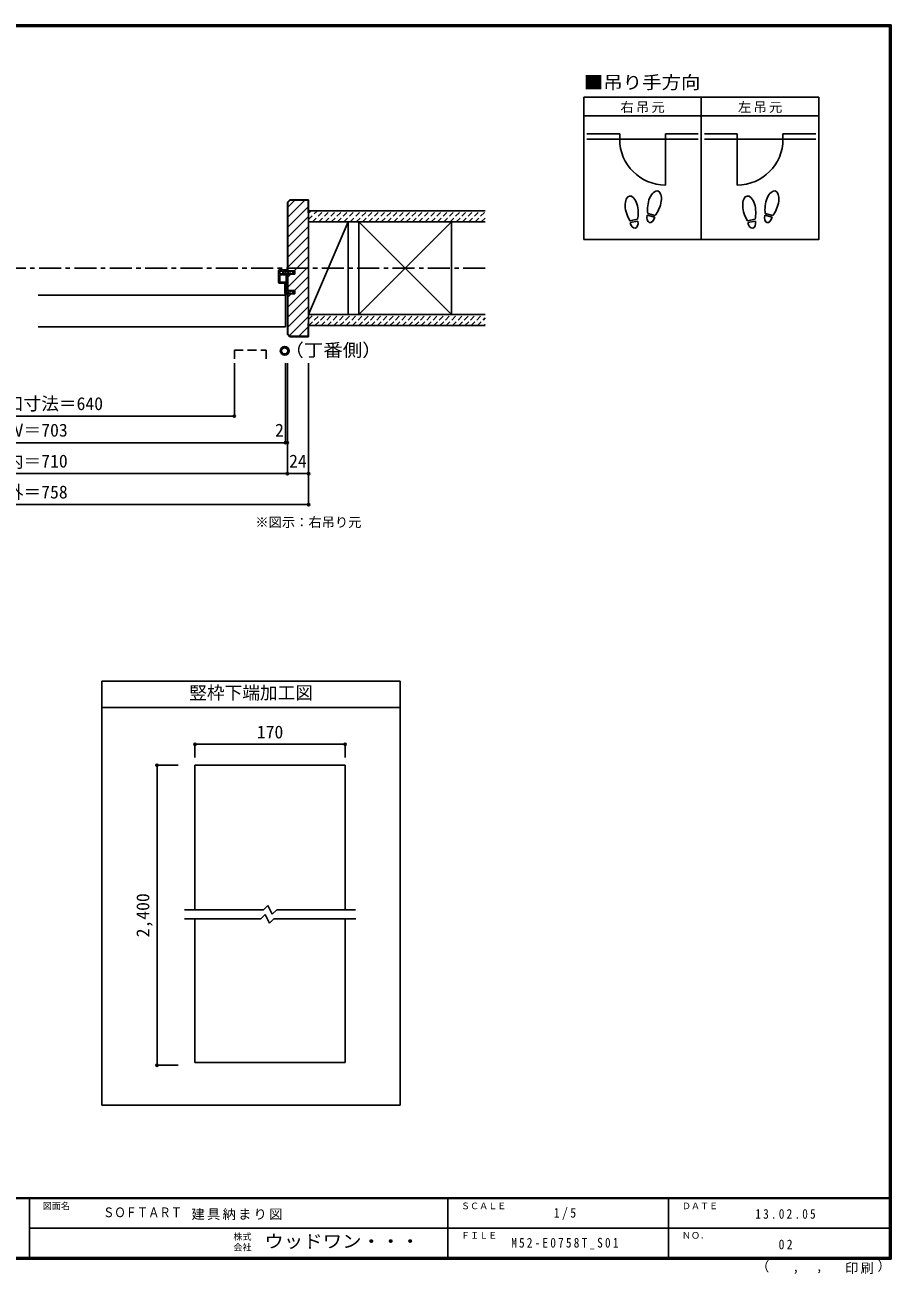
# Model space of a CAD drawing. Units: millimetres, scale not verified. Extents: x -973 to 977, y -718 to 696.
# Drawn here: x -3 to 977, y -718 to 696 of the extents above; entities that cross this region are included whole.
import ezdxf
from ezdxf.enums import TextEntityAlignment as Align

# ---------------------------------------------------------------- set-up
doc = ezdxf.new("R2010")
doc.units = ezdxf.units.MM
doc.header["$LTSCALE"] = 5
doc.header["$PDMODE"] = 32
doc.header["$PDSIZE"] = 2.5
for name, pattern in [('CHAIN1', [8, 5, -1, 1, -1]), ('DASHED1', [1.8, 1.2, -0.6]), ('DASHED2', [3, 2, -1])]:
    doc.linetypes.add(name, pattern=pattern)
for name, color, linetype in [('0-1_通り芯', 4, 'CHAIN1'), ('0-3_仕上げ', 7, 'Continuous'), ('0-4_枠', 3, 'Continuous'), ('0-6_扉', 6, 'Continuous'), ('0-7_金物', 7, 'Continuous'), ('0-8_戸当り', 7, 'Continuous'), ('0-A_文字', 3, 'Continuous'), ('0-B_寸法', 7, 'Continuous'), ('0-C_ハッチ', 4, 'DASHED1'), ('F-0_補助線', 7, 'Continuous'), ('F-1_枠', 6, 'Continuous'), ('F-A_文字', 7, 'Continuous')]:
    doc.layers.add(name, color=color, linetype=linetype)
doc.styles.add('HGP明朝B', font='')
doc.styles.add('ＭＳ ゴシック', font='')
doc.styles.get('HGP明朝B').set_extended_font_data('HGP明朝B')
doc.styles.get('ＭＳ ゴシック').set_extended_font_data('MS Gothic')

msp = doc.modelspace()

# ---------------------------------------------------------------- linework, layer by layer
at = {"layer": '0-1_通り芯'}
msp.add_line((517.5, 420.538), (-517.5, 420.538), dxfattribs=at)
at = {"layer": '0-3_仕上げ', "color": 2}
for p, q in [((517.5, 485.538), (317.5, 485.538)), ((517.5, 473.038), (317.5, 473.038)), ((517.5, 368.038), (317.5, 368.038)), ((517.5, 355.538), (317.5, 355.538))]:
    msp.add_line(p, q, dxfattribs=at)
at = {"layer": '0-3_仕上げ', "color": 3}
for p, q in [((317.5, 473.038), (317.5, 368.038)), ((362.5, 368.038), (362.5, 473.038)), ((374.384, 368.038), (374.384, 473.038)), ((479.384, 368.038), (479.384, 473.038))]:
    msp.add_line(p, q, dxfattribs=at)
at = {"layer": '0-3_仕上げ'}
for p, q in [((317.5, 368.038), (362.5, 473.038)), ((374.384, 368.038), (479.384, 473.038)), ((374.384, 473.038), (479.384, 368.038))]:
    msp.add_line(p, q, dxfattribs=at)
at = {"layer": '0-4_枠'}
for p, q in [((296.328, 498.038), (293.5, 495.21)), ((293.5, 495.21), (293.5, 417.538)), ((296.536, 497.538), (294, 495.003)), ((294, 417.538), (294, 495.003)), ((296.328, 498.038), (317.5, 498.038)), ((317, 497.538), (296.536, 497.538)), ((317, 483.038), (317, 497.538)), ((317.5, 498.038), (317.5, 343.038)), ((317, 483.038), (317.5, 483.038)), ((293.5, 395.238), (293.5, 413.838)), ((293.5, 413.838), (302, 413.838)), ((294, 395.238), (294, 413.838)), ((293.5, 395.238), (302, 395.238)), ((293.5, 345.867), (293.5, 391.538)), ((293.5, 391.538), (302, 391.538)), ((294, 346.074), (294, 391.538)), ((302, 391.538), (302, 395.238)), ((317, 358.038), (317, 343.538)), ((317, 358.038), (317.5, 358.038)), ((296.328, 343.038), (293.5, 345.867)), ((296.536, 343.538), (294, 346.074)), ((296.328, 343.038), (317.5, 343.038)), ((296.536, 343.538), (317, 343.538)), ((188.979, -141.967), (188.979, -305.553)), ((188.979, -141.967), (358.979, -141.967)), ((358.979, -141.967), (358.979, -305.553)), ((188.979, -315.802), (188.979, -478.267)), ((358.979, -315.802), (358.979, -478.267)), ((188.979, -478.267), (358.979, -478.267))]:
    msp.add_line(p, q, dxfattribs=at)
msp.add_lwpolyline([(302, 413.838), (302, 417.538), (293.5, 417.538)], dxfattribs=at)
at = {"layer": '0-6_扉'}
for p, q in [((11.5, 390.038), (291.5, 390.038)), ((291.5, 390.038), (291.5, 354.038)), ((11.5, 354.038), (291.5, 354.038))]:
    msp.add_line(p, q, dxfattribs=at)
at = {"layer": '0-6_扉', "linetype": 'DASHED2'}
for p, q in [((233.505, 327.946), (233.505, 313.038)), ((233.505, 327.946), (269.505, 327.946)), ((269.505, 327.946), (269.505, 313.038))]:
    msp.add_line(p, q, dxfattribs=at)
at = {"layer": '0-7_金物'}
for radius in [5, 3.5]:
    msp.add_circle((290.549, 326.995), radius, dxfattribs=at)
at = {"layer": '0-8_戸当り', "color": 2}
for p, q in [((669.586, 572.808), (632.486, 572.808)), ((632.486, 566.508), (758.486, 566.508)), ((669.586, 572.808), (669.586, 566.508)), ((721.386, 572.808), (758.486, 572.808)), ((721.386, 572.808), (721.386, 514.708)), ((802.586, 572.808), (765.486, 572.808)), ((891.486, 566.508), (765.486, 566.508)), ((802.586, 572.808), (802.586, 514.708)), ((854.386, 572.808), (891.486, 572.808)), ((854.386, 572.808), (854.386, 566.508))]:
    msp.add_line(p, q, dxfattribs=at)
at = {"layer": '0-8_戸当り', "color": 3}
for p, q in [((709.815, 480.235), (701.334, 482.507)), ((842.815, 480.235), (834.334, 482.507)), ((689.804, 475.878), (681.158, 474.353)), ((690.169, 473.81), (681.522, 472.285)), ((709.271, 478.206), (700.791, 480.478)), ((822.804, 475.878), (814.158, 474.353)), ((823.169, 473.81), (814.522, 472.285)), ((842.271, 478.206), (833.791, 480.478))]:
    msp.add_line(p, q, dxfattribs=at)
at = {"layer": '0-8_戸当り'}
for p, q in [((283.5, 417.688), (283.5, 404.538)), ((284.5, 418.688), (293.2, 418.688)), ((284.9, 417.288), (284.9, 414.288)), ((284.9, 417.288), (288.11, 417.288)), ((284.9, 414.288), (289.86, 414.288)), ((291.4, 413.088), (284.9, 413.088)), ((284.9, 404.938), (284.9, 413.088)), ((288.11, 417.288), (288.531, 416.567)), ((288.328, 416.034), (289.828, 417.084)), ((289.828, 414.492), (288.328, 415.542)), ((289.605, 416.922), (288.962, 416.472)), ((289.69, 417.086), (289.69, 417.158)), ((289.86, 414.288), (290.246, 414.54)), ((290.26, 417.034), (289.889, 417.268)), ((291, 416.538), (290.165, 417.089)), ((291, 415.038), (290.165, 414.488)), ((291.602, 413.61), (290.612, 414.51)), ((290.85, 417.288), (290.629, 417.073)), ((292, 417.288), (290.85, 417.288)), ((291, 416.538), (296, 416.538)), ((292, 415.038), (291, 415.038)), ((292, 417.288), (293.359, 418.134)), ((292, 415.038), (292, 392.538)), ((293.5, 415.038), (296, 415.038)), ((293.5, 394.038), (293.5, 415.038)), ((296, 417.538), (296, 416.538)), ((298, 416.538), (296, 417.538)), ((296, 414.138), (298, 415.038)), ((296, 415.038), (296, 414.138)), ((298, 417.538), (300.839, 416.054)), ((298, 417.538), (298, 416.538)), ((298, 414.138), (300.832, 415.519)), ((298, 415.038), (298, 414.138)), ((289.6, 403.538), (284.5, 403.538)), ((289.6, 404.938), (284.9, 404.938)), ((290.6, 402.538), (290.6, 392.538)), ((290.6, 392.538), (290.6, 392.238)), ((290.6, 392.538), (292, 392.538)), ((290.6, 392.238), (290.8, 392.238)), ((290.8, 392.238), (291.044, 391.444)), ((291.3, 392.538), (291.513, 391.625)), ((292, 392.538), (296, 392.538)), ((292.5, 392.538), (292.5, 391.738)), ((293, 392.238), (293, 391.738)), ((293.5, 392.238), (293, 392.238)), ((293.5, 394.038), (296, 394.038)), ((293.5, 392.538), (293.5, 392.238)), ((296, 394.938), (298, 394.038)), ((296, 394.038), (296, 394.938)), ((296, 391.538), (296, 392.538)), ((298, 392.538), (296, 391.538)), ((298, 394.938), (300.832, 393.558)), ((298, 394.038), (298, 394.938)), ((298, 391.538), (300.839, 393.022)), ((298, 391.538), (298, 392.538))]:
    msp.add_line(p, q, dxfattribs=at)
at = {"layer": '0-8_戸当り', "color": 2}
for centre, start, end in [((721.386, 566.508), 180, 270), ((802.586, 566.508), 270, 0)]:
    msp.add_arc(centre, 51.8, start, end, dxfattribs=at)
at = {"layer": '0-8_戸当り'}
for centre, radius, start, end in [((284.5, 417.688), 1, 90, 180), ((288.5, 415.788), 0.3, 124.99202, 235.00798), ((288.79, 416.718), 0.3, 210.26763, 304.99), ((289.49, 417.086), 0.2, 304.99, 0), ((289.82, 417.158), 0.13, 57.76482, 180), ((290, 416.838), 0.3, 56.60151, 124.99202), ((290, 414.738), 0.3, 235.00798, 303.39847), ((290.41, 414.288), 0.3, 47.72631, 123.05573), ((290.42, 417.288), 0.3, 237.76482, 314.24072), ((291.4, 413.388), 0.3, 270, 47.72631), ((293.2, 418.388), 0.3, 301.89079, 90), ((300.7, 415.788), 0.3, 295.98923, 62.40077), ((284.5, 404.538), 1, 180, 270), ((289.6, 402.538), 2.4, 0, 90), ((289.6, 402.538), 1, 0, 90), ((292, 391.738), 1, 197.09527, 0), ((292, 391.738), 0.5, 193.12823, 0), ((300.7, 393.288), 0.3, 297.59923, 64.01077)]:
    msp.add_arc(centre, radius, start, end, dxfattribs=at)
at = {"layer": '0-8_戸当り', "color": 3}
for centre, major_axis, ratio, start_param, end_param in [((709.06, 494.378), (3.644, 13.601), 0.5, 4.34059143, 8.22577918), ((842.06, 494.378), (3.644, 13.601), 0.5, 4.34059143, 8.22577918), ((683.142, 488.377), (-2.445, 13.867), 0.5, 4.34059143, 8.22577918), ((816.142, 488.377), (-2.445, 13.867), 0.5, 4.34059143, 8.22577918), ((683.212, 487.981), (-2.963, 16.802), 0.4, 1.85063327, 2.44287679), ((683.212, 487.981), (-2.963, 16.802), 0.4, 3.84030852, 4.43255203), ((708.956, 493.989), (4.416, 16.48), 0.4, 1.85063327, 2.44287679), ((708.956, 493.989), (4.416, 16.48), 0.4, 3.84030852, 4.43255203), ((816.212, 487.981), (-2.963, 16.802), 0.4, 1.85063327, 2.44287679), ((816.212, 487.981), (-2.963, 16.802), 0.4, 3.84030852, 4.43255203), ((841.956, 493.989), (4.416, 16.48), 0.4, 1.85063327, 2.44287679), ((841.956, 493.989), (4.416, 16.48), 0.4, 3.84030852, 4.43255203), ((685.845, 473.047), (-1.27, 7.205), 0.6, 1.57079633, 4.71238898), ((705.031, 479.342), (1.894, 7.067), 0.6, 1.57079633, 4.71238898), ((818.845, 473.047), (-1.27, 7.205), 0.6, 1.57079633, 4.71238898), ((838.031, 479.342), (1.894, 7.067), 0.6, 1.57079633, 4.71238898)]:
    msp.add_ellipse(centre, major_axis=major_axis, ratio=ratio, start_param=start_param, end_param=end_param, dxfattribs=at)
at = {"layer": '0-A_文字'}
for p, q in [((628.986, 614.167), (628.986, 453.167)), ((894.986, 614.167), (628.986, 614.167)), ((761.986, 614.167), (761.986, 453.167)), ((628.986, 593.167), (894.986, 593.167)), ((83.729, -526.667), (83.729, -46.667)), ((83.729, -46.667), (421.271, -46.667)), ((421.271, -46.667), (421.271, -526.667)), ((83.729, -76.667), (421.271, -76.667)), ((176.979, -305.553), (266.479, -305.553)), ((263.326, -315.802), (268.326, -310.802)), ((266.479, -305.553), (271.479, -300.553)), ((268.326, -310.802), (273.326, -320.802)), ((271.479, -300.553), (276.479, -310.553)), ((276.479, -310.553), (281.479, -305.553)), ((281.479, -305.553), (370.724, -305.553)), ((176.979, -315.802), (263.326, -315.802)), ((273.326, -320.802), (278.326, -315.802)), ((278.326, -315.802), (370.979, -315.802)), ((83.729, -526.667), (421.271, -526.667))]:
    msp.add_line(p, q, dxfattribs=at)
msp.add_lwpolyline([(894.986, 614.167), (894.986, 453.167), (628.986, 453.167)], dxfattribs=at)
at = {"layer": '0-B_寸法', "color": 4}
for p, q in [((233.505, 253.038), (233.505, 313.038)), ((291.5, 223.038), (291.5, 313.038)), ((293.5, 188.038), (293.5, 313.038)), ((317.5, 153.038), (317.5, 313.038)), ((-283.5, 253.038), (233.505, 253.038)), ((293.5, 223.038), (-293.5, 223.038)), ((317.5, 188.038), (-317.5, 188.038)), ((317.5, 153.038), (-317.5, 153.038)), ((188.979, -118.296), (188.979, -133.296)), ((146.021, -141.967), (169.799, -141.967)), ((146.021, -141.967), (146.021, -481.563)), ((146.021, -481.563), (169.799, -481.563))]:
    msp.add_line(p, q, dxfattribs=at)
msp.add_lwpolyline([(188.979, -118.296), (358.979, -118.296), (358.979, -133.296)], dxfattribs=at)
at = {"layer": '0-B_寸法'}
for p in [(233.505, 253.038), (291.5, 223.038), (293.5, 223.038), (293.5, 188.038), (317.5, 188.038), (317.5, 153.038), (188.979, -118.296), (358.979, -118.296), (146.021, -141.967), (146.021, -481.563)]:
    msp.add_point(p, dxfattribs=at)
at = {"layer": '0-C_ハッチ', "linetype": 'Continuous'}
for p, q in [((302.02, 497.538), (294, 489.518)), ((313.333, 497.538), (294, 478.205)), ((317, 489.891), (294, 466.891)), ((317.5, 479.078), (294, 455.577)), ((317.5, 467.764), (294, 444.263)), ((317.5, 456.45), (294, 432.95)), ((317.5, 445.136), (294, 421.636)), ((317.5, 433.822), (301.216, 417.538)), ((317.5, 422.509), (294, 399.009)), ((297.516, 413.838), (294, 410.322)), ((317.5, 411.195), (301.543, 395.238)), ((317.5, 399.881), (294, 376.381)), ((297.843, 391.538), (294, 387.695)), ((317.5, 388.568), (294, 365.068)), ((317.5, 377.254), (294, 353.754)), ((317.5, 365.94), (295.817, 344.257)), ((317, 354.127), (306.412, 343.538))]:
    msp.add_line(p, q, dxfattribs=at)
at = {"layer": '0-C_ハッチ'}
for p, q in [((317.5, 482.639), (320.399, 485.538)), ((317.5, 475.568), (327.47, 485.538)), ((322.041, 473.038), (334.541, 485.538)), ((329.112, 473.038), (341.612, 485.538)), ((336.184, 473.038), (348.684, 485.538)), ((343.255, 473.038), (355.755, 485.538)), ((350.326, 473.038), (362.826, 485.538)), ((357.397, 473.038), (369.897, 485.538)), ((364.468, 473.038), (376.968, 485.538)), ((371.539, 473.038), (384.039, 485.538)), ((378.61, 473.038), (391.11, 485.538)), ((385.681, 473.038), (398.181, 485.538)), ((392.752, 473.038), (405.252, 485.538)), ((399.823, 473.038), (410.665, 483.88)), ((406.894, 473.038), (419.394, 485.538)), ((413.965, 473.038), (426.465, 485.538)), ((421.036, 473.038), (433.536, 485.538)), ((428.107, 473.038), (440.607, 485.538)), ((435.178, 473.038), (447.678, 485.538)), ((442.25, 473.038), (454.75, 485.538)), ((449.321, 473.038), (461.821, 485.538)), ((456.392, 473.038), (468.892, 485.538)), ((463.463, 473.038), (475.963, 485.538)), ((470.534, 473.038), (483.034, 485.538)), ((477.605, 473.038), (490.105, 485.538)), ((484.676, 473.038), (497.176, 485.538)), ((491.747, 473.038), (504.247, 485.538)), ((498.818, 473.038), (511.318, 485.538)), ((505.889, 473.038), (517.5, 484.649)), ((512.96, 473.038), (517.5, 477.578)), ((317.5, 362.431), (323.107, 368.038)), ((317.589, 355.449), (330.178, 368.038)), ((324.75, 355.538), (337.25, 368.038)), ((331.821, 355.538), (344.321, 368.038)), ((338.892, 355.538), (351.392, 368.038)), ((345.963, 355.538), (358.463, 368.038)), ((353.034, 355.538), (365.534, 368.038)), ((360.105, 355.538), (372.605, 368.038)), ((367.176, 355.538), (379.676, 368.038)), ((374.247, 355.538), (386.747, 368.038)), ((381.318, 355.538), (393.818, 368.038)), ((388.389, 355.538), (400.889, 368.038)), ((395.46, 355.538), (407.96, 368.038)), ((402.531, 355.538), (415.031, 368.038)), ((409.602, 355.538), (422.102, 368.038)), ((416.673, 355.538), (429.173, 368.038)), ((423.744, 355.538), (436.244, 368.038)), ((430.816, 355.538), (443.316, 368.038)), ((437.887, 355.538), (450.387, 368.038)), ((444.958, 355.538), (457.458, 368.038)), ((452.029, 355.538), (464.529, 368.038)), ((459.1, 355.538), (471.6, 368.038)), ((466.171, 355.538), (478.671, 368.038)), ((473.242, 355.538), (485.742, 368.038)), ((480.313, 355.538), (492.813, 368.038)), ((487.384, 355.538), (499.884, 368.038)), ((494.455, 355.538), (506.955, 368.038)), ((501.526, 355.538), (514.026, 368.038)), ((508.597, 355.538), (517.5, 364.441)), ((515.668, 355.538), (517.5, 357.37))]:
    msp.add_line(p, q, dxfattribs=at)
at = {"layer": 'F-1_枠'}
for p, q in [((-973.347, 695.833), (976.653, 695.833)), ((-973.347, 695), (976.653, 695)), ((-973.347, 694.167), (976.653, 694.167)), ((974.986, 695.833), (974.986, -700.833)), ((975.82, 695.833), (975.82, -700.833)), ((976.653, 695.833), (976.653, -700.833)), ((976.653, -631.667), (-973.347, -631.667)), ((976.653, -632.5), (-973.347, -632.5)), ((1.653, -632.5), (1.653, -699.167)), ((474.986, -632.5), (474.986, -699.167)), ((724.986, -632.5), (724.986, -699.167)), ((1.653, -665.833), (974.986, -665.834)), ((976.653, -699.167), (-973.347, -699.167)), ((976.653, -700), (-973.347, -700)), ((976.653, -700.833), (-973.347, -700.833))]:
    msp.add_line(p, q, dxfattribs=at)

# ---------------------------------------------------------------- texts
at = {"layer": '0-A_文字', "color": 7, "style": 'ＭＳ ゴシック', "width": 1.1}
for s, p in [('■吊り手方向', (628.986, 619.167)), ('（丁番側）', (290.182, 316.144))]:
    msp.add_text(s, height=14.66, dxfattribs=at).set_placement(p, align=Align.BOTTOM_LEFT)
at = {"layer": '0-A_文字', "color": 7, "style": 'ＭＳ ゴシック'}
for s, height, p in [('※図示：右吊り元', 11, (257.305, 124.277)), ('竪枠下端加工図', 14.66, (182.5, -71.667))]:
    msp.add_text(s, height=height, dxfattribs=at).set_placement(p, align=Align.BOTTOM_LEFT)
at = {"layer": '0-A_文字', "color": 7, "char_height": 11, "attachment_point": 7, "style": 'ＭＳ ゴシック'}
for s, insert in [('\\T1.17;右吊元', (670.486, 596.167)), ('\\T1.17;左吊元', (803.486, 596.167))]:
    msp.add_mtext(s, dxfattribs=dict(at, insert=insert))
at = {"layer": '0-B_寸法', "style": 'ＭＳ ゴシック'}
for s, p in [('有効開口寸法＝640', (-85, 255.538)), ('ＤＷ＝703', (-45, 225.538)), ('2', (279.604, 225.538)), ('枠内＝710', (-45, 190.538)), ('24', (295.5, 190.538)), ('枠外＝758', (-45, 155.538)), ('170', (258.979, -116.08))]:
    msp.add_text(s, height=14.66, dxfattribs=at).set_placement(p, align=Align.BOTTOM_LEFT)
msp.add_text('2,400', height=14.66, rotation=90, dxfattribs=at).set_placement((141.685, -336.765), align=Align.BOTTOM_LEFT)
at = {"layer": 'F-0_補助線', "style": 'HGP明朝B', "width": 0.85}
msp.add_text('ＳＯＦＴＡＲＴ', height=11, dxfattribs=at).set_placement((84.986, -656.798), align=Align.BOTTOM_LEFT)
at = {"layer": 'F-0_補助線', "insert": (185.035, -656.798), "char_height": 11, "attachment_point": 7, "style": 'ＭＳ ゴシック'}
msp.add_mtext('\\T1.17;建具納まり図', dxfattribs=at)
at = {"layer": 'F-A_文字', "style": 'ＭＳ ゴシック'}
for s, height, p in [('図面名', 7.331, (16.653, -646.667)), ('ＳＣＡＬＥ', 7.331, (489.986, -646.667)), ('ＤＡＴＥ', 7.331, (739.986, -646.667)), ('株式', 7.331, (232.486, -681.5)), ('ＦＩＬＥ', 7.331, (489.986, -680)), ('ＮＯ．', 7.331, (739.986, -680.001)), ('会社', 7.331, (232.486, -693.5)), ('（', 11, (823.992, -718.052)), ('）', 11, (961.387, -717.355)), (',', 11, (865.199, -718.052)), (',', 11, (891.686, -717.588))]:
    msp.add_text(s, height=height, dxfattribs=at).set_placement(p, align=Align.BOTTOM_LEFT)
at = {"layer": 'F-A_文字', "style": 'ＭＳ ゴシック', "width": 1.1}
msp.add_text('ウッドワン・・・', height=14.66, dxfattribs=at).set_placement((267.486, -692.5), align=Align.BOTTOM_LEFT)
at = {"layer": 'F-A_文字', "char_height": 11, "attachment_point": 7, "style": 'ＭＳ ゴシック'}
for s, insert in [('\\T1.38;\\W0.9;1/5', (594.986, -656.667)), ('\\T1.39;\\W0.85;13.02.05', (823.111, -655.417)), ('\\T1.39;\\W0.85;M52-E0758T_S01', (546.861, -690.001)), ('\\T1.36;\\W0.9;02', (849.361, -690.001)), ('\\T1.17;印刷', (924.678, -717.82))]:
    msp.add_mtext(s, dxfattribs=dict(at, insert=insert))

doc.saveas('drawing.dxf')
